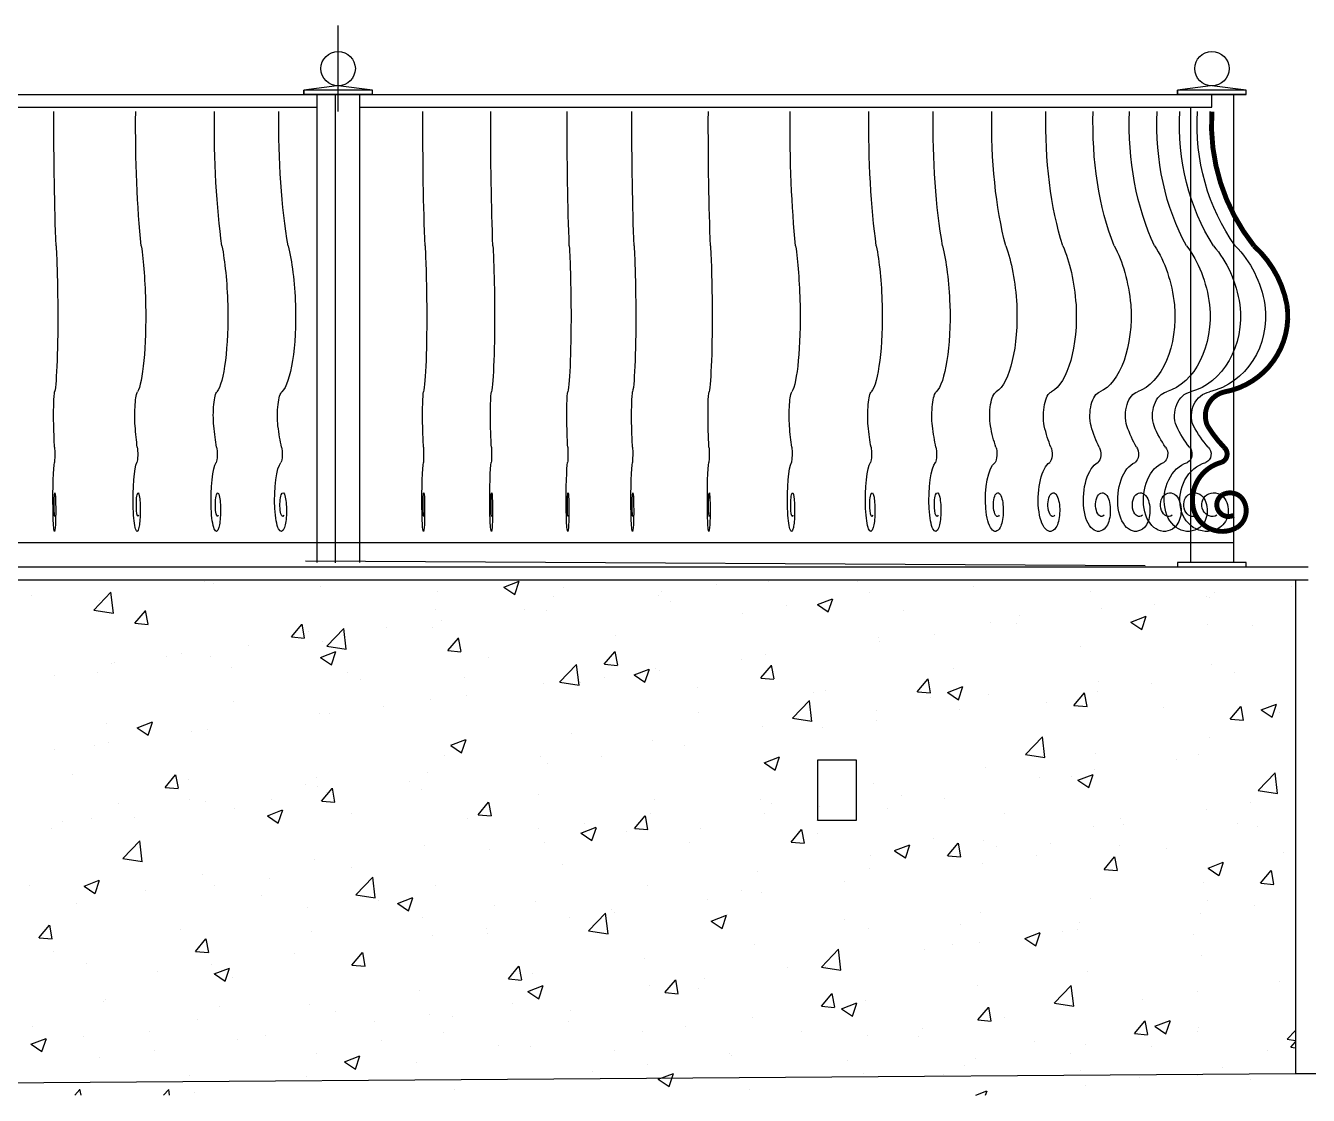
# Model space of a CAD drawing. Extents: x -133165 to 20117, y 15722 to 63536.
# Drawn here: x -67791 to -64805, y 47084 to 49575 of the extents above; entities that cross this region are included whole.
import ezdxf

# ---------------------------------------------------------------- set-up
doc = ezdxf.new("R2010")
doc.units = 0
doc.layers.get('0').update_dxf_attribs({"linetype": 'CONTINUOUS'})
doc.layers.add('BALUSTRADE', color=60, linetype='CONTINUOUS')
doc.layers.add('WALL', color=5, linetype='CONTINUOUS')

# ---------------------------------------------------------------- blocks, each defined once
blk = doc.blocks.new('*X62')
at = {"linetype": 'CONTINUOUS', "ltscale": 10}
for p, q in [((-67375.5, 48280.8), (-67375.5, 48280.8)), ((-67355, 48275), (-67355, 48275)), ((-67104.3, 48269.4), (-67104.3, 48269.4)), ((-66678.3, 48267.5), (-66642.7, 48281.1)), ((-66678.1, 48267.3), (-66652.8, 48250.3)), ((-66652.8, 48250.2), (-66642.5, 48280.9)), ((-66540.2, 48265.7), (-66540.2, 48265.7)), ((-66183.2, 48274.2), (-66183.2, 48274.2)), ((-66062.5, 48280.5), (-66062.5, 48280.5)), ((-65855.5, 48280.3), (-65855.5, 48280.3)), ((-65584.3, 48268.9), (-65584.3, 48268.9)), ((-64843.6, 48267.8), (-64843.6, 48267.8)), ((-67778.3, 48247), (-67778.3, 48247)), ((-67632.5, 48214.1), (-67592.9, 48255.4)), ((-67618.9, 48236.9), (-67618.9, 48236.9)), ((-67587.3, 48207), (-67592.9, 48255.3)), ((-66833.1, 48257.9), (-66833.1, 48257.9)), ((-66561.9, 48246.5), (-66561.9, 48246.5)), ((-66319.1, 48248), (-66319.1, 48248)), ((-66310.3, 48257.5), (-66310.3, 48257.5)), ((-66290.7, 48235), (-66290.7, 48235)), ((-65948.2, 48226.8), (-65912.7, 48240.4)), ((-65922.7, 48209.6), (-65912.4, 48240.3)), ((-65826, 48255.9), (-65826, 48255.9)), ((-65313.1, 48257.4), (-65313.1, 48257.4)), ((-65041.9, 48245.9), (-65041.9, 48245.9)), ((-65036, 48242.5), (-65036, 48242.5)), ((-65023.6, 48255.9), (-65023.6, 48255.9)), ((-67632.4, 48214.1), (-67587.2, 48207.1)), ((-67537.3, 48183.3), (-67512.8, 48212.5)), ((-67506.2, 48181), (-67512.1, 48212.9)), ((-66836.5, 48214.9), (-66836.5, 48214.9)), ((-66631.2, 48215.3), (-66631.2, 48215.3)), ((-66579.9, 48212.2), (-66579.9, 48212.2)), ((-66122.3, 48205.1), (-66122.3, 48205.1)), ((-66019.5, 48223.5), (-66019.5, 48223.5)), ((-65948, 48226.6), (-65922.8, 48209.6)), ((-65748.4, 48212.1), (-65748.4, 48212.1)), ((-65287.4, 48217.8), (-65287.4, 48217.8)), ((-65163.2, 48225.8), (-65163.2, 48225.8)), ((-67537, 48183.2), (-67506.6, 48180.6)), ((-67172.9, 48151.4), (-67148.4, 48180.6)), ((-67141.9, 48149.1), (-67147.7, 48181)), ((-67090.3, 48130), (-67050.8, 48171.3)), ((-66950.7, 48173.2), (-66950.7, 48173.2)), ((-66843.8, 48174.2), (-66843.8, 48174.2)), ((-66823.6, 48189.9), (-66823.6, 48189.9)), ((-65544, 48185.3), (-65544, 48185.3)), ((-65484, 48183.5), (-65484, 48183.5)), ((-65477.2, 48200.6), (-65477.2, 48200.6)), ((-65218.2, 48186.1), (-65182.6, 48199.8)), ((-65218, 48186), (-65192.7, 48168.9)), ((-65206, 48189.2), (-65206, 48189.2)), ((-65192.6, 48168.9), (-65182.3, 48199.6)), ((-65039.5, 48179.8), (-65039.5, 48179.8)), ((-64934.8, 48177.7), (-64934.8, 48177.7)), ((-67172.6, 48151.4), (-67142.3, 48148.7)), ((-67132.8, 48164), (-67132.8, 48164)), ((-67100.4, 48141.6), (-67100.4, 48141.6)), ((-67045.1, 48122.9), (-67050.8, 48171.2)), ((-66808.6, 48119.5), (-66784.1, 48148.7)), ((-66777.5, 48117.3), (-66783.4, 48149.1)), ((-66418.5, 48154.2), (-66418.5, 48154.2)), ((-65804.8, 48149.5), (-65804.8, 48149.5)), ((-65803.6, 48141.4), (-65803.6, 48141.4)), ((-65676.4, 48158.2), (-65676.4, 48158.2)), ((-67429, 48113.2), (-67429, 48113.2)), ((-67271.6, 48131), (-67271.6, 48131)), ((-67105.1, 48103.6), (-67069.6, 48117.3)), ((-67090.3, 48130), (-67045.1, 48123)), ((-67079.6, 48086.4), (-67069.3, 48117.1)), ((-66808.3, 48119.5), (-66777.9, 48116.8)), ((-66444.2, 48087.7), (-66419.7, 48116.8)), ((-66413.1, 48085.4), (-66419, 48117.2)), ((-65335.7, 48129), (-65335.7, 48129)), ((-67591.1, 48088.9), (-67591.1, 48088.9)), ((-67583.6, 48090.8), (-67583.6, 48090.8)), ((-67463.9, 48105.6), (-67463.9, 48105.6)), ((-67361.2, 48105.9), (-67361.2, 48105.9)), ((-67104.9, 48103.5), (-67079.6, 48086.4)), ((-66714.8, 48103.4), (-66714.8, 48103.4)), ((-66548.2, 48045.9), (-66508.6, 48087.2)), ((-66503, 48038.8), (-66508.6, 48087.1)), ((-66443.9, 48087.6), (-66413.5, 48084.9)), ((-66124.4, 48099.2), (-66124.4, 48099.2)), ((-66079.8, 48055.8), (-66055.3, 48085)), ((-66068.7, 48111.4), (-66068.7, 48111.4)), ((-66048.8, 48053.5), (-66054.6, 48085.3)), ((-65029.7, 48086.8), (-65029.7, 48086.8)), ((-67725.3, 48062.3), (-67725.3, 48062.3)), ((-67625, 48067.8), (-67625, 48067.8)), ((-67312.4, 48079.4), (-67312.4, 48079.4)), ((-67041.3, 48067.9), (-67041.3, 48067.9)), ((-67011, 48052.5), (-67011, 48052.5)), ((-66770.1, 48056.5), (-66770.1, 48056.5)), ((-66444, 48057.1), (-66444, 48057.1)), ((-66375.1, 48062.9), (-66339.5, 48076.6)), ((-66374.9, 48062.8), (-66349.6, 48045.7)), ((-66349.5, 48045.7), (-66339.2, 48076.4)), ((-66325.3, 48078.9), (-66325.3, 48078.9)), ((-66316.8, 48073.9), (-66316.8, 48073.9)), ((-66079.5, 48055.7), (-66049.2, 48053.1)), ((-65715.5, 48023.9), (-65691, 48053.1)), ((-65684.4, 48021.6), (-65690.3, 48053.5)), ((-65632, 48078.1), (-65632, 48078.1)), ((-64977.2, 48067.5), (-64977.2, 48067.5)), ((-66586.1, 48043.1), (-66586.1, 48043.1)), ((-66548.1, 48046), (-66502.9, 48039)), ((-66498.9, 48045), (-66498.9, 48045)), ((-66227.7, 48033.6), (-66227.7, 48033.6)), ((-65956.5, 48022.1), (-65956.5, 48022.1)), ((-65928.3, 48027.3), (-65928.3, 48027.3)), ((-65715.2, 48023.8), (-65684.8, 48021.2)), ((-65645, 48022.3), (-65609.4, 48035.9)), ((-65644.8, 48022.1), (-65619.5, 48005.1)), ((-65619.5, 48005), (-65609.2, 48035.7)), ((-65296.8, 48025.4), (-65296.8, 48025.4)), ((-65293.6, 48048.7), (-65293.6, 48048.7)), ((-65169.6, 48042.1), (-65169.6, 48042.1)), ((-67307.3, 48001.7), (-67307.3, 48001.7)), ((-66849.9, 48005), (-66849.9, 48005)), ((-66764.8, 48014.9), (-66764.8, 48014.9)), ((-66006, 47961.9), (-65966.4, 48003.1)), ((-65960.8, 47954.8), (-65966.4, 48003)), ((-65685.4, 48010.6), (-65685.4, 48010.6)), ((-65550.2, 48016.2), (-65550.2, 48016.2)), ((-65414.2, 47999.2), (-65414.2, 47999.2)), ((-65351.1, 47992), (-65326.6, 48021.2)), ((-65320, 47989.7), (-65325.9, 48021.6)), ((-64914.9, 47981.6), (-64879.4, 47995.2)), ((-64889.4, 47964.3), (-64879.1, 47995)), ((-67106.5, 47972.5), (-67106.5, 47972.5)), ((-67084.4, 47972.8), (-67084.4, 47972.8)), ((-66957.2, 47989.6), (-66957.2, 47989.6)), ((-66224.5, 47976.4), (-66224.5, 47976.4)), ((-65811, 47980.4), (-65811, 47980.4)), ((-65617.6, 47983.2), (-65617.6, 47983.2)), ((-65350.8, 47992), (-65320.4, 47989.3)), ((-65143, 47987.7), (-65143, 47987.7)), ((-64986.7, 47960.1), (-64962.2, 47989.3)), ((-64955.7, 47957.9), (-64961.5, 47989.7)), ((-64914.7, 47981.4), (-64889.5, 47964.4)), ((-64871.8, 47976.3), (-64871.8, 47976.3)), ((-67603.6, 47950.8), (-67603.6, 47950.8)), ((-67532, 47939.8), (-67496.4, 47953.4)), ((-67531.7, 47939.6), (-67506.5, 47922.6)), ((-67506.4, 47922.5), (-67496.1, 47953.2)), ((-67367.4, 47936.8), (-67367.4, 47936.8)), ((-66074.9, 47942.3), (-66074.9, 47942.3)), ((-66006, 47961.9), (-65960.8, 47954.9)), ((-65937.2, 47941.1), (-65937.2, 47941.1)), ((-65810, 47957.8), (-65810, 47957.8)), ((-64986.4, 47960.1), (-64956.1, 47957.4)), ((-67597.6, 47905.3), (-67597.6, 47905.3)), ((-67405.2, 47930.6), (-67405.2, 47930.6)), ((-66801.9, 47899.1), (-66766.3, 47912.7)), ((-66776.4, 47881.9), (-66766.1, 47912.6)), ((-66520.8, 47925.6), (-66520.8, 47925.6)), ((-66331.5, 47909.8), (-66331.5, 47909.8)), ((-65463.8, 47877.8), (-65424.3, 47919)), ((-65418.7, 47870.7), (-65424.3, 47918.9)), ((-65035.9, 47917.7), (-65035.9, 47917.7)), ((-67724.8, 47888.5), (-67724.8, 47888.5)), ((-67631.2, 47898.7), (-67631.2, 47898.7)), ((-66817, 47874.7), (-66817, 47874.7)), ((-66801.7, 47898.9), (-66776.4, 47881.9)), ((-66592.3, 47874), (-66592.3, 47874)), ((-66450.4, 47873.5), (-66450.4, 47873.5)), ((-66258, 47898.9), (-66258, 47898.9)), ((-65463.8, 47877.8), (-65418.6, 47870.8)), ((-65299.8, 47879.6), (-65299.8, 47879.6)), ((-65060.5, 47876.7), (-65060.5, 47876.7)), ((-66577.6, 47856.8), (-66577.6, 47856.8)), ((-66071.8, 47858.4), (-66036.3, 47872.1)), ((-66071.6, 47858.3), (-66046.4, 47841.2)), ((-66046.3, 47841.2), (-66036, 47871.9)), ((-65556.4, 47847.1), (-65556.4, 47847.1)), ((-65110.9, 47867.1), (-65110.9, 47867.1)), ((-67682.6, 47831.3), (-67682.6, 47831.3)), ((-67466.8, 47801.2), (-67442.3, 47830.4)), ((-67435.7, 47798.9), (-67441.6, 47830.7)), ((-67411.4, 47819.8), (-67411.4, 47819.8)), ((-67113.3, 47823.9), (-67113.3, 47823.9)), ((-66898.4, 47814.5), (-66898.4, 47814.5)), ((-66856.1, 47835.9), (-66856.1, 47835.9)), ((-65430.5, 47825), (-65430.5, 47825)), ((-65356.7, 47825.9), (-65356.7, 47825.9)), ((-65341.8, 47817.7), (-65306.2, 47831.4)), ((-65341.6, 47817.6), (-65316.3, 47800.5)), ((-65316.2, 47800.5), (-65305.9, 47831.2)), ((-65303.3, 47841.8), (-65303.3, 47841.8)), ((-64921.7, 47793.7), (-64882.1, 47834.9)), ((-64876.5, 47786.6), (-64882.1, 47834.8)), ((-67466.5, 47801.1), (-67436.1, 47798.5)), ((-67140.2, 47808.3), (-67140.2, 47808.3)), ((-67112.7, 47803.4), (-67112.7, 47803.4)), ((-67102.4, 47769.3), (-67078, 47798.5)), ((-67090.8, 47789.2), (-67090.8, 47789.2)), ((-67071.4, 47767), (-67077.2, 47798.9)), ((-66869, 47796.9), (-66869, 47796.9)), ((-66597.8, 47785.4), (-66597.8, 47785.4)), ((-65817.2, 47811.3), (-65817.2, 47811.3)), ((-64921.6, 47793.7), (-64876.5, 47786.7)), ((-67575.4, 47763), (-67575.4, 47763)), ((-67409.5, 47773), (-67409.5, 47773)), ((-67373.5, 47767.6), (-67373.5, 47767.6)), ((-67218, 47772.5), (-67218, 47772.5)), ((-67102.1, 47769.2), (-67071.8, 47766.6)), ((-66738.1, 47737.4), (-66713.6, 47766.6)), ((-66707, 47735.1), (-66712.9, 47767)), ((-66326.6, 47774), (-66326.6, 47774)), ((-66081, 47773.2), (-66081, 47773.2)), ((-66055.5, 47762.5), (-66055.5, 47762.5)), ((-65943.7, 47757.5), (-65943.7, 47757.5)), ((-65751.3, 47782.8), (-65751.3, 47782.8)), ((-65653, 47775), (-65653, 47775)), ((-64938.7, 47765.2), (-64938.7, 47765.2)), ((-67637.4, 47729.6), (-67637.4, 47729.6)), ((-67538.8, 47730.2), (-67538.8, 47730.2)), ((-67304.3, 47751.6), (-67304.3, 47751.6)), ((-67228.7, 47735.2), (-67193.2, 47748.9)), ((-67228.5, 47735.1), (-67203.2, 47718.1)), ((-67203.2, 47718), (-67192.9, 47748.7)), ((-67033.1, 47740.1), (-67033.1, 47740.1)), ((-66761.9, 47728.6), (-66761.9, 47728.6)), ((-66737.8, 47737.4), (-66707.4, 47734.7)), ((-66373.7, 47705.5), (-66349.2, 47734.7)), ((-66342.6, 47703.3), (-66348.5, 47735.1)), ((-66337.6, 47740.7), (-66337.6, 47740.7)), ((-66070.9, 47740.7), (-66070.9, 47740.7)), ((-65949.2, 47724.2), (-65949.2, 47724.2)), ((-65784.3, 47751), (-65784.3, 47751)), ((-65513.1, 47739.6), (-65513.1, 47739.6)), ((-65241.9, 47728.1), (-65241.9, 47728.1)), ((-65042.1, 47748.6), (-65042.1, 47748.6)), ((-67731.2, 47704.9), (-67731.2, 47704.9)), ((-67705.8, 47722.2), (-67705.8, 47722.2)), ((-66598.5, 47704.9), (-66598.5, 47704.9)), ((-66498.7, 47694.6), (-66463.1, 47708.2)), ((-66498.5, 47694.4), (-66473.2, 47677.4)), ((-66490.7, 47717.2), (-66490.7, 47717.2)), ((-66473.1, 47677.3), (-66462.8, 47708)), ((-66391.7, 47698.5), (-66391.7, 47698.5)), ((-66373.4, 47705.5), (-66343, 47702.8)), ((-66219.5, 47705.7), (-66219.5, 47705.7)), ((-66009.3, 47673.7), (-65984.8, 47702.9)), ((-65978.3, 47671.4), (-65984.1, 47703.2)), ((-65948.4, 47694.3), (-65948.4, 47694.3)), ((-65305.9, 47710.5), (-65305.9, 47710.5)), ((-65235, 47714.3), (-65235, 47714.3)), ((-64970.7, 47716.7), (-64970.7, 47716.7)), ((-64923.7, 47709), (-64923.7, 47709)), ((-67565.1, 47635.2), (-67525.6, 47676.4)), ((-67519.9, 47628.1), (-67525.6, 47676.3)), ((-66862.3, 47666.8), (-66862.3, 47666.8)), ((-66584.1, 47673.2), (-66584.1, 47673.2)), ((-66245.5, 47673.3), (-66245.5, 47673.3)), ((-66009, 47673.6), (-65978.7, 47671)), ((-65768.6, 47653.9), (-65733, 47667.5)), ((-65743.1, 47636.6), (-65732.8, 47667.3)), ((-65677.2, 47682.8), (-65677.2, 47682.8)), ((-65645, 47641.8), (-65620.5, 47671)), ((-65613.9, 47639.5), (-65619.8, 47671.3)), ((-65562.5, 47678), (-65562.5, 47678)), ((-65406, 47671.4), (-65406, 47671.4)), ((-65244.5, 47666.7), (-65244.5, 47666.7)), ((-67565.1, 47635.2), (-67519.9, 47628.2)), ((-67118.9, 47634.3), (-67118.9, 47634.3)), ((-66711.2, 47656.4), (-66711.2, 47656.4)), ((-65823.4, 47642.2), (-65823.4, 47642.2)), ((-65768.4, 47653.7), (-65743.1, 47636.7)), ((-65644.7, 47641.7), (-65614.3, 47639.1)), ((-65531.2, 47663.5), (-65531.2, 47663.5)), ((-65436.9, 47641.4), (-65436.9, 47641.4)), ((-65280.6, 47609.9), (-65256.1, 47639.1)), ((-65249.5, 47607.6), (-65255.4, 47639.5)), ((-65134.8, 47659.9), (-65134.8, 47659.9)), ((-64863.6, 47648.4), (-64863.6, 47648.4)), ((-67032.1, 47614.2), (-67032.1, 47614.2)), ((-66541.7, 47622.5), (-66541.7, 47622.5)), ((-66087.2, 47604.1), (-66087.2, 47604.1)), ((-65827.5, 47612.6), (-65827.5, 47612.6)), ((-65564.1, 47624.7), (-65564.1, 47624.7)), ((-65280.3, 47609.9), (-65249.9, 47607.2)), ((-65038.5, 47613.2), (-65003, 47626.8)), ((-65038.3, 47613), (-65013.1, 47596)), ((-65013, 47596), (-65002.7, 47626.7)), ((-64916.2, 47578), (-64891.7, 47607.2)), ((-64885.2, 47575.7), (-64891, 47607.6)), ((-67655.6, 47571.4), (-67620, 47585.1)), ((-67630, 47554.2), (-67619.7, 47584.9)), ((-67379.7, 47598.5), (-67379.7, 47598.5)), ((-67224.5, 47588.9), (-67224.5, 47588.9)), ((-67023, 47551.1), (-66983.4, 47592.3)), ((-66977.8, 47544), (-66983.4, 47592.2)), ((-65884.9, 47582.4), (-65884.9, 47582.4)), ((-65048.3, 47579.5), (-65048.3, 47579.5)), ((-64915.9, 47578), (-64885.6, 47575.3)), ((-67783.6, 47573), (-67783.6, 47573)), ((-67655.4, 47571.3), (-67630.1, 47554.2)), ((-67643.6, 47560.4), (-67643.6, 47560.4)), ((-67512.4, 47561.6), (-67512.4, 47561.6)), ((-67351.6, 47572.1), (-67351.6, 47572.1)), ((-67241.3, 47550.1), (-67241.3, 47550.1)), ((-67022.9, 47551.1), (-66977.7, 47544.1)), ((-66925.5, 47530.7), (-66889.9, 47544.4)), ((-66900, 47513.5), (-66889.7, 47544.2)), ((-66838, 47571.6), (-66838, 47571.6)), ((-66343.8, 47571.6), (-66343.8, 47571.6)), ((-66123.8, 47561.8), (-66123.8, 47561.8)), ((-66077.3, 47557.1), (-66077.3, 47557.1)), ((-67672.5, 47529.9), (-67672.5, 47529.9)), ((-67134.3, 47520.8), (-67134.3, 47520.8)), ((-66970.1, 47538.7), (-66970.1, 47538.7)), ((-66925.3, 47530.6), (-66900, 47513.5)), ((-66698.9, 47527.2), (-66698.9, 47527.2)), ((-66604.6, 47535.8), (-66604.6, 47535.8)), ((-66427.7, 47515.7), (-66427.7, 47515.7)), ((-66204.5, 47540.4), (-66204.5, 47540.4)), ((-65312.1, 47541.4), (-65312.1, 47541.4)), ((-65041, 47536.6), (-65041, 47536.6)), ((-64930.2, 47525.4), (-64930.2, 47525.4)), ((-66868.5, 47497.7), (-66868.5, 47497.7)), ((-66525.3, 47498.1), (-66525.3, 47498.1)), ((-66480.8, 47467), (-66441.2, 47508.2)), ((-66435.6, 47459.9), (-66441.2, 47508.1)), ((-66420, 47510.9), (-66420, 47510.9)), ((-66195.4, 47490), (-66159.9, 47503.7)), ((-66195.2, 47489.9), (-66170, 47472.8)), ((-66169.9, 47472.8), (-66159.6, 47503.5)), ((-66156.5, 47504.3), (-66156.5, 47504.3)), ((-65885.4, 47492.8), (-65885.4, 47492.8)), ((-65568.7, 47508.8), (-65568.7, 47508.8)), ((-65337.2, 47485.7), (-65337.2, 47485.7)), ((-65057.3, 47508.6), (-65057.3, 47508.6)), ((-67760.7, 47450.9), (-67736.2, 47480.1)), ((-67729.6, 47448.7), (-67735.5, 47480.5)), ((-67430.5, 47469.9), (-67430.5, 47469.9)), ((-67125.1, 47465.2), (-67125.1, 47465.2)), ((-66844.9, 47456.1), (-66844.9, 47456.1)), ((-66717.7, 47472.8), (-66717.7, 47472.8)), ((-66716.3, 47460.1), (-66716.3, 47460.1)), ((-66480.8, 47467), (-66435.6, 47460)), ((-65829.5, 47473.1), (-65829.5, 47473.1)), ((-65614.2, 47481.4), (-65614.2, 47481.4)), ((-65465.4, 47449.3), (-65429.8, 47463)), ((-65439.8, 47432.1), (-65429.5, 47462.8)), ((-65378.2, 47466.4), (-65378.2, 47466.4)), ((-65343, 47469.9), (-65343, 47469.9)), ((-65071.8, 47458.5), (-65071.8, 47458.5)), ((-67760.4, 47450.9), (-67730, 47448.2)), ((-67396.3, 47419.1), (-67371.8, 47448.3)), ((-67385.9, 47429.4), (-67385.9, 47429.4)), ((-67365.3, 47416.8), (-67371.1, 47448.6)), ((-66093.4, 47435), (-66093.4, 47435)), ((-65633.5, 47434.9), (-65633.5, 47434.9)), ((-65570.6, 47441.1), (-65570.6, 47441.1)), ((-65465.2, 47449.2), (-65439.9, 47432.2)), ((-67726.8, 47419.1), (-67726.8, 47419.1)), ((-67396, 47419), (-67365.7, 47416.4)), ((-67165.7, 47413.8), (-67165.7, 47413.8)), ((-67032, 47387.2), (-67007.5, 47416.4)), ((-67012.5, 47409.2), (-67012.5, 47409.2)), ((-67000.9, 47384.9), (-67006.8, 47416.7)), ((-66350, 47402.5), (-66350, 47402.5)), ((-65938.7, 47382.9), (-65899.1, 47424.2)), ((-65893.5, 47375.8), (-65899.1, 47424.1)), ((-65697.7, 47424.3), (-65697.7, 47424.3)), ((-65054.5, 47410.3), (-65054.5, 47410.3)), ((-67649.8, 47391.3), (-67649.8, 47391.3)), ((-67485.3, 47371.7), (-67485.3, 47371.7)), ((-67358.1, 47388.5), (-67358.1, 47388.5)), ((-67352.3, 47366.9), (-67316.8, 47380.5)), ((-67352.1, 47366.7), (-67326.9, 47349.7)), ((-67326.8, 47349.6), (-67316.5, 47380.3)), ((-67031.7, 47387.1), (-67001.3, 47384.5)), ((-66667.6, 47355.3), (-66643.1, 47384.5)), ((-66636.5, 47353), (-66642.4, 47384.9)), ((-66610.8, 47366.7), (-66610.8, 47366.7)), ((-66018.6, 47382.1), (-66018.6, 47382.1)), ((-65938.6, 47382.9), (-65893.4, 47375.9)), ((-65929.8, 47384), (-65929.8, 47384)), ((-65318.3, 47372.3), (-65318.3, 47372.3)), ((-67308.8, 47358.4), (-67308.8, 47358.4)), ((-66667.3, 47355.3), (-66636.9, 47352.6)), ((-66622.3, 47326.2), (-66586.7, 47339.8)), ((-66596.7, 47309), (-66586.4, 47339.7)), ((-66338.1, 47340), (-66338.1, 47340)), ((-66303.2, 47323.4), (-66278.7, 47352.6)), ((-66272.2, 47321.1), (-66278, 47353)), ((-66211, 47356.7), (-66211, 47356.7)), ((-65574.9, 47339.7), (-65574.9, 47339.7)), ((-65396.5, 47298.8), (-65356.9, 47340.1)), ((-65351.3, 47291.7), (-65356.9, 47340)), ((-64871.4, 47350.3), (-64871.4, 47350.3)), ((-67605.1, 47307.5), (-67605.1, 47307.5)), ((-66874.7, 47328.6), (-66874.7, 47328.6)), ((-66622.1, 47326), (-66596.8, 47309)), ((-66302.9, 47323.4), (-66272.6, 47320.7)), ((-66226, 47333.2), (-66226, 47333.2)), ((-65938.9, 47291.6), (-65914.4, 47320.7)), ((-65907.8, 47289.3), (-65913.7, 47321.1)), ((-65191, 47308.3), (-65191, 47308.3)), ((-65063.8, 47325), (-65063.8, 47325)), ((-67611.4, 47302), (-67611.4, 47302)), ((-67340.2, 47290.5), (-67340.2, 47290.5)), ((-67131.3, 47296.1), (-67131.3, 47296.1)), ((-67069, 47279.1), (-67069, 47279.1)), ((-66659, 47297.8), (-66659, 47297.8)), ((-66522.3, 47282.3), (-66522.3, 47282.3)), ((-65938.6, 47291.5), (-65908.2, 47288.8)), ((-65892.2, 47285.5), (-65856.6, 47299.2)), ((-65892, 47285.4), (-65866.7, 47268.3)), ((-65866.7, 47268.3), (-65856.4, 47299)), ((-65835.7, 47304), (-65835.7, 47304)), ((-65574.5, 47259.7), (-65550, 47288.9)), ((-65543.4, 47257.4), (-65549.3, 47289.2)), ((-65396.4, 47298.9), (-65351.3, 47291.8)), ((-67392.1, 47260.3), (-67392.1, 47260.3)), ((-66978.5, 47255.7), (-66978.5, 47255.7)), ((-66851.4, 47272.4), (-66851.4, 47272.4)), ((-66797.8, 47267.6), (-66797.8, 47267.6)), ((-66526.6, 47256.2), (-66526.6, 47256.2)), ((-66099.6, 47265.9), (-66099.6, 47265.9)), ((-65574.2, 47259.6), (-65543.8, 47257)), ((-65511.8, 47266), (-65511.8, 47266)), ((-65210.1, 47227.8), (-65185.6, 47257)), ((-65179.1, 47225.5), (-65184.9, 47257.3)), ((-65162.1, 47244.8), (-65126.6, 47258.5)), ((-65136.6, 47227.6), (-65126.3, 47258.3)), ((-67779.2, 47203), (-67743.6, 47216.7)), ((-67775.4, 47245.2), (-67775.4, 47245.2)), ((-67753.6, 47185.8), (-67743.3, 47216.5)), ((-67655.9, 47222.2), (-67655.9, 47222.2)), ((-67504.3, 47233.7), (-67504.3, 47233.7)), ((-67233.1, 47222.3), (-67233.1, 47222.3)), ((-66818.5, 47231.5), (-66818.5, 47231.5)), ((-66356.2, 47233.4), (-66356.2, 47233.4)), ((-66255.5, 47244.7), (-66255.5, 47244.7)), ((-65984.3, 47233.2), (-65984.3, 47233.2)), ((-65831.4, 47224), (-65831.4, 47224)), ((-65713.1, 47221.8), (-65713.1, 47221.8)), ((-65704.2, 47240.7), (-65704.2, 47240.7)), ((-65209.8, 47227.7), (-65179.5, 47225.1)), ((-65161.9, 47244.7), (-65136.7, 47227.6)), ((-65062, 47233.5), (-65062, 47233.5)), ((-65060.6, 47241.2), (-65060.6, 47241.2)), ((-64854.3, 47214.8), (-64835.1, 47234.9)), ((-67779, 47202.9), (-67753.7, 47185.8)), ((-67491.7, 47188.1), (-67491.7, 47188.1)), ((-67299.4, 47213.5), (-67299.4, 47213.5)), ((-66961.9, 47210.8), (-66961.9, 47210.8)), ((-66690.7, 47199.4), (-66690.7, 47199.4)), ((-66617, 47197.6), (-66617, 47197.6)), ((-66419.5, 47187.9), (-66419.5, 47187.9)), ((-65441.9, 47210.3), (-65441.9, 47210.3)), ((-65324.5, 47203.1), (-65324.5, 47203.1)), ((-65170.7, 47198.9), (-65170.7, 47198.9)), ((-64899.6, 47187.4), (-64899.6, 47187.4)), ((-64854.3, 47214.8), (-64835.1, 47211.8)), ((-64845.7, 47195.9), (-64835.1, 47208.7)), ((-64845.5, 47195.9), (-64835.1, 47195)), ((-67618.9, 47171.4), (-67618.9, 47171.4)), ((-67114.8, 47180.6), (-67114.8, 47180.6)), ((-67049.1, 47162.3), (-67013.5, 47176)), ((-67048.9, 47162.2), (-67023.6, 47145.2)), ((-67023.6, 47145.1), (-67013.3, 47175.8)), ((-66880.8, 47159.5), (-66880.8, 47159.5)), ((-66344.6, 47156.4), (-66344.6, 47156.4)), ((-66152.2, 47181.7), (-66152.2, 47181.7)), ((-66148.3, 47176.5), (-66148.3, 47176.5)), ((-65877.2, 47165), (-65877.2, 47165)), ((-65581.1, 47170.6), (-65581.1, 47170.6)), ((-65358.2, 47182.6), (-65358.2, 47182.6)), ((-67411, 47129.7), (-67411, 47129.7)), ((-67137.4, 47127), (-67137.4, 47127)), ((-66471.8, 47139.6), (-66471.8, 47139.6)), ((-66319, 47121.7), (-66283.5, 47135.3)), ((-66293.5, 47104.4), (-66283.2, 47135.1)), ((-65841.9, 47134.9), (-65841.9, 47134.9)), ((-65654.5, 47131.8), (-65654.5, 47131.8)), ((-65606, 47153.5), (-65606, 47153.5)), ((-65334.8, 47142.1), (-65334.8, 47142.1)), ((-65063.6, 47130.6), (-65063.6, 47130.6)), ((-65005, 47150), (-65005, 47150)), ((-67677, 47084.6), (-67665.7, 47098)), ((-67662.5, 47084.6), (-67665, 47098.4)), ((-67470.5, 47084.6), (-67458.2, 47097.5)), ((-67456.7, 47084.6), (-67458.2, 47097.4)), ((-66792.6, 47097.4), (-66792.6, 47097.4)), ((-66318.8, 47121.5), (-66293.6, 47104.5)), ((-66105.7, 47096.8), (-66105.7, 47096.8)), ((-65324.6, 47107.9), (-65324.6, 47107.9)), ((-65197.4, 47124.6), (-65197.4, 47124.6)), ((-64940.2, 47121.9), (-64940.2, 47121.9)), ((-67398.3, 47091.2), (-67398.3, 47091.2)), ((-65579.4, 47084.6), (-65553.4, 47094.6)), ((-65556.4, 47084.6), (-65553.2, 47094.4))]:
    blk.add_line(p, q, dxfattribs=at)
blk = doc.blocks.new('A$C5A567AD7')
at = {"layer": 'WALL', "color": 251, "ltscale": 100, "const_width": 10}
blk.add_lwpolyline([(89.3, 0, -0.185604), (4.2, -271.8, 0.164154), (-62.6, -391.3, 0.401799), (62.1, -567.2, -0.487781), (98, -636.6, -0.054114), (64.8, -679.6, 0.566041), (70, -710.3, -0.405124), (126.7, -803.9, -0.498628), (38.7, -842.2, -0.46591), (30.4, -780.5, -0.316922), (68.1, -775.9, -0.956284), (45.2, -817.3)], format="xyb", dxfattribs=at)

msp = doc.modelspace()

# ---------------------------------------------------------------- linework, layer by layer
at = {"ltscale": 10}
for p, q in [((-67063.9, 49374.6), (-67063.9, 49574.6)), ((-67066.9, 49434.6), (-67143.9, 49424.6)), ((-66983.9, 49424.6), (-67063.9, 49434.6)), ((-65032.7, 49434.6), (-65109.7, 49424.6)), ((-64949.7, 49424.6), (-65029.7, 49434.6)), ((-72295.5, 49414.6), (-65029.7, 49414.6)), ((-66983.9, 49424.6), (-67143.9, 49424.6)), ((-67143.9, 49414.6), (-67143.9, 49424.6)), ((-66983.9, 49414.6), (-67143.9, 49414.6)), ((-67113.9, 49414.6), (-67113.9, 48324.6)), ((-67070.2, 48323.8), (-67070.2, 49414.6)), ((-67013.9, 49414.6), (-67013.9, 48324.6)), ((-66983.9, 49414.6), (-66983.9, 49424.6)), ((-64949.7, 49424.6), (-65109.7, 49424.6)), ((-65109.7, 49414.6), (-65109.7, 49424.6)), ((-64949.7, 49414.6), (-65109.7, 49414.6)), ((-65029.7, 49384.6), (-65029.7, 49414.6)), ((-64979.7, 49414.6), (-64979.7, 48324.6)), ((-64949.7, 49414.6), (-64949.7, 49424.6)), ((-69265.5, 49384.6), (-67113.9, 49384.6)), ((-67013.9, 49384.6), (-65029.7, 49384.6)), ((-65079.7, 49384.6), (-65079.7, 48324.6)), ((-71982.5, 48371), (-64979.7, 48371)), ((-67139.8, 48328.4), (-65185.1, 48317.8)), ((-79792.1, 48314.6), (-64805.1, 48314.6)), ((-72242.5, 48284.6), (-64805.1, 48284.6)), ((-72182.4, 48284.6), (-64805.1, 48284.6)), ((-64835.1, 48284.6), (-64835.1, 47134.6))]:
    msp.add_line(p, q, dxfattribs=at)
for points in [[(-66983.9, 49424.6), (-67143.9, 49424.6), (-67143.9, 49414.6), (-66983.9, 49414.6)], [(-64949.7, 49424.6), (-65109.7, 49424.6), (-65109.7, 49414.6), (-64949.7, 49414.6)], [(-64949.7, 48324.6), (-65109.7, 48324.6), (-65109.7, 48314.6), (-64949.7, 48314.6)], [(-65947.8, 47724.6), (-65857.4, 47724.6), (-65857.4, 47864.6), (-65947.8, 47864.6)]]:
    msp.add_lwpolyline(points, close=True, dxfattribs=at)
at = {"ltscale": 10, "const_width": 11.5}
msp.add_lwpolyline([(-65029.7, 49374.6, 0.185604), (-64931.8, 49062.1, -0.164154), (-64854.9, 48924.7, -0.401799), (-64998.3, 48722.3, 0.487781), (-65039.6, 48642.5, 0.054114), (-65001.4, 48593.1, -0.566041), (-65007.5, 48557.8, 0.405124), (-65072.6, 48450.1, 0.498628), (-64971.4, 48406.1, 0.46591), (-64961.9, 48477, 0.316922), (-65005.2, 48482.3, 0.956284), (-64978.9, 48434.7)], format="xyb", dxfattribs=at)
at = {"ltscale": 10}
for centre in [(-67063.9, 49474.6), (-65029.7, 49474.6)]:
    msp.add_circle(centre, 40, dxfattribs=at)
at = {"layer": 'WALL', "color": 5, "ltscale": 100}
for p, q in [((-72067.4, 47084.1), (-64835.1, 47134.6)), ((-64835.1, 47134.6), (-61152.6, 47134.6))]:
    msp.add_line(p, q, dxfattribs=at)

# ---------------------------------------------------------------- block references
at = {"ltscale": 10}
msp.add_blockref('*X62', (0, 0), dxfattribs=at)
at = {"layer": 'BALUSTRADE', "ltscale": 100, "yscale": 1.1499999999941792}
for p, xscale, zscale in [((-67720.4, 49374.6), -0.05842000001575798, 1.15), ((-67720.4, 49374.6), -0.05842000001575798, 1.15), ((-67720.4, 49374.6), -0.05842000001575798, 1.15), ((-67521.7, 49374.6), -0.15240000002086163, 1.15), ((-67333.7, 49374.6), -0.2031999999890104, 1.15), ((-67179.2, 49374.6), -0.25399999995715916, 1.15), ((-66861.4, 49374.6), -0.05842000001575798, 1.1500000000000004), ((-66861.4, 49374.6), -0.05842000001575798, 1.1500000000000004), ((-66861.4, 49374.6), -0.05842000001575798, 1.1500000000000004), ((-66703.4, 49374.6), -0.05842000001575798, 1.15), ((-66525.5, 49374.6, -3.4), -0.05842000001575798, 1.15), ((-66525.5, 49374.6, -3.4), -0.05842000001575798, 1.15), ((-66525.5, 49374.6, -3.4), -0.05842000001575798, 1.15), ((-66374.7, 49374.6), -0.05842000001575798, 1.15), ((-66196.8, 49374.6, -3.4), -0.05842000001575798, 1.15), ((-66196.8, 49374.6, -3.4), -0.05842000001575798, 1.15), ((-66196.8, 49374.6, -3.4), -0.05842000001575798, 1.15), ((-65998.1, 49374.6, -3.4), -0.15240000002086163, 1.15), ((-65810.1, 49374.6, -3.4), -0.2031999999890104, 1.15), ((-65655.6, 49374.6, -3.4), -0.25399999995715916, 1.15), ((-65507.9, 49374.6, -3.4), -0.38100000005215406, 1.15), ((-65374.8, 49374.6, -3.4), -0.46000000002095476, 1.15), ((-65254.7, 49374.6, -3.4), -0.5750000000116415, 1.15), ((-65160.1, 49374.6, -3.4), -0.6899999999441206, 1.15), ((-65085.4, 49374.6, -3.4), -0.8050000000512227, 1.15), ((-65022.2, 49374.6, -3.4), -0.9199999999254942, 1.15), ((-64971, 49374.6, -3.4), -1.0350000000325963, 1.15)]:
    msp.add_blockref('A$C5A567AD7', p, dxfattribs=dict(at, xscale=xscale, zscale=zscale))

doc.saveas('drawing.dxf')
